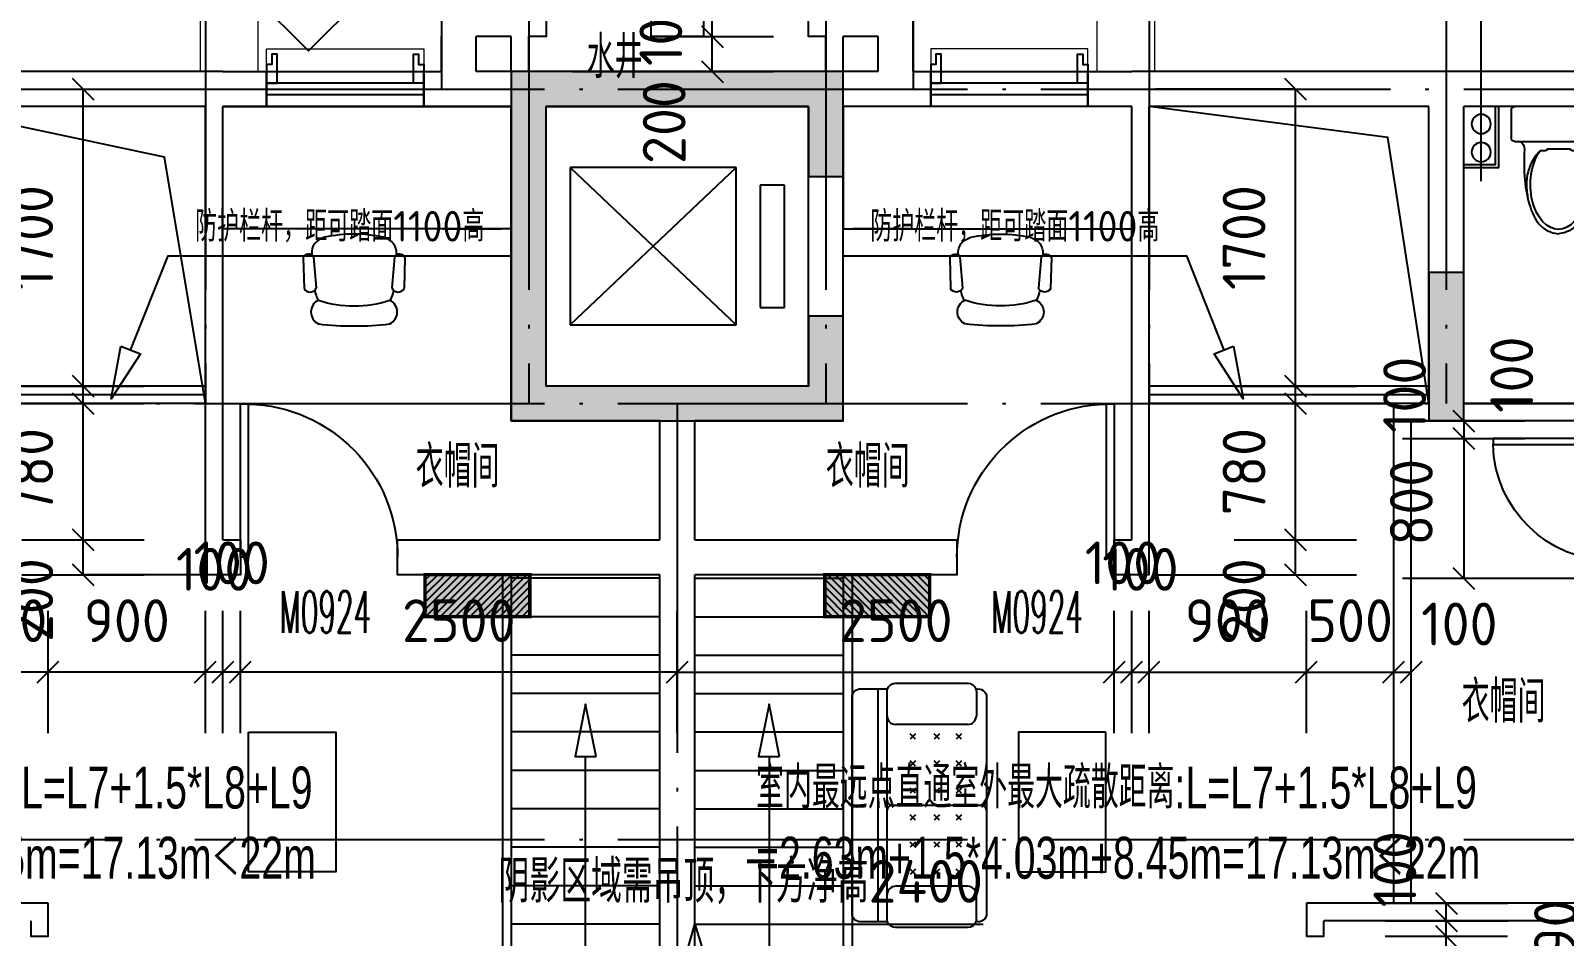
# Model space of a CAD drawing. Header units: millimetres. Extents: x -133666 to 880576, y -269375 to 86941.
# Drawn here: x -33455 to -24679, y -111439 to -106256 of the extents above; entities that cross this region are included whole.
import ezdxf
from ezdxf.enums import TextEntityAlignment as Align

# ---------------------------------------------------------------- set-up
doc = ezdxf.new("R2010")
doc.units = ezdxf.units.MM
doc.header["$LTSCALE"] = 1000
doc.linetypes.add('DOTE', pattern=[2.42, 2, -0.2, 0.02, -0.2])
doc.layers.get('0').update_dxf_attribs({"linetype": 'CONTINUOUS'})
doc.layers.get('Defpoints').update_dxf_attribs({"color": 6, "linetype": 'CONTINUOUS'})
doc.layers.add('0看线', color=9, linetype='CONTINUOUS', lineweight=0)
for name, color, linetype in [('0铝板', 34, 'CONTINUOUS'), ('0门窗套', 47, 'CONTINUOUS'), ('A-Lvtry', 5, 'CONTINUOUS'), ('AXIS_轴线_A', 1, 'DOTE'), ('COLU_柱墙_A', 2, 'CONTINUOUS'), ('COMP_栏杆_A', 163, 'CONTINUOUS'), ('DIM_引注_A', 3, 'CONTINUOUS'), ('DIM_标注_A', 3, 'CONTINUOUS'), ('DIM_标高_A', 3, 'CONTINUOUS'), ('DIM_符号_A', 3, 'CONTINUOUS'), ('EQU_厨卫设备_A', 6, 'CONTINUOUS'), ('EQU_活动家具_A', 237, 'CONTINUOUS'), ('EQUIP-箱柜', 3, 'CONTINUOUS'), ('HATCH_通用填充_A', 251, 'CONTINUOUS'), ('LINE_细线_A', 9, 'CONTINUOUS'), ('M门窗标号', 1, 'CONTINUOUS'), ('PUB_DIM', 3, 'CONTINUOUS'), ('STAIR_楼电梯_A', 9, 'CONTINUOUS'), ('TEXT_房间名称_A', 6, 'CONTINUOUS'), ('W-尺寸', 5, 'CONTINUOUS'), ('WALL_填充墙_A', 2, 'CONTINUOUS'), ('WIN_门窗_A', 4, 'CONTINUOUS')]:
    doc.layers.add(name, color=color, linetype=linetype)
doc.styles.add('_TCH_DIM', font='SIMPLEX.shx', dxfattribs={"width": 0.7, "bigfont": 'GBCBIG.shx'})
doc.styles.add('_TEL_DIM', font='', dxfattribs={"width": 0.8, "height": 3.5})
doc.styles.add('_中哲汉字字母', font='ZZ中哲字母', dxfattribs={"width": 0.7, "bigfont": 'ZZ中哲汉字'})
doc.styles.add('CADReader_TextStyle', font='tssdeng.shx', dxfattribs={"height": 0.2, "bigfont": 'gbcbig.shx'})
doc.styles.add('DIM', font='', dxfattribs={"width": 0.7})
doc.styles.get('_TEL_DIM').set_extended_font_data('SimSun')
doc.styles.get('DIM').set_extended_font_data('SimSun')
doc.dimstyles.new('50', dxfattribs={"dimscale": 50, "dimtxt": 2, "dimasz": 1, "dimexe": 1, "dimexo": 1, "dimgap": 1, "dimtad": 1, "dimdec": 0, "dimzin": 0, "dimdsep": 46, "dimtxsty": 'DIM', "dimblk": 'ARCHTICK', "dimcen": 0, "dimclrd": 5, "dimclre": 5, "dimclrt": 35, "dimadec": 0, "dimazin": 0, "dimtfac": 0.5, "dimtdec": 0, "dimtix": 1, "dimtmove": 2, "dimatfit": 2, "dimldrblk": 'A', "dimfxl": 0, "dimtolj": 1, "dimtzin": 0, "dimlwd": -1, "dimlwe": -1, "dimarcsym": 0})

# ---------------------------------------------------------------- blocks, each defined once
blk = doc.blocks.new('_ArchTick')
at = {"color": 0, "linetype": 'ByBlock', "const_width": 0.4}
blk.add_lwpolyline([(-0.5, -0.5), (0.5, 0.5)], dxfattribs=at)
blk = doc.blocks.new('*D670')
at = {"layer": 'Defpoints', "color": 0, "transparency": 16777216}
for p in [(-30904.1, -17972.8), (-32504.1, -150166.6), (-32504.1, -152366.6)]:
    blk.add_point(p, dxfattribs=at)
at = {"layer": 'W-尺寸', "color": 5, "transparency": 16777216}
for p, q in [((-32504.1, -152066.6), (-32504.1, -152416.6)), ((-30904.1, -152066.6), (-30904.1, -152416.6)), ((-30904.1, -152366.6), (-32504.1, -152366.6))]:
    blk.add_line(p, q, dxfattribs=at)
at = {"layer": 'W-尺寸', "color": 5, "transparency": 16777216, "xscale": 50, "yscale": 50, "zscale": 50, "rotation": 180}
blk.add_blockref('_ArchTick', (-32504.1, -152366.6), dxfattribs=at)
at = {"layer": 'W-尺寸', "color": 5, "transparency": 16777216, "xscale": 50, "yscale": 50, "zscale": 50}
blk.add_blockref('_ArchTick', (-30904.1, -152366.6), dxfattribs=at)
at = {"layer": 'W-尺寸', "color": 35, "transparency": 16777216, "insert": (-31704.1, -152266.6), "char_height": 100, "attachment_point": 5, "style": 'DIM'}
blk.add_mtext('\\A1;1600', dxfattribs=at)
blk = doc.blocks.new('A')
for p, q in [((-0.37, 0), (-2.13, 0)), ((-1.44, 1.15), (-1.09, 1.44)), ((-1.44, 1.15), (-0.37, 0)), ((-1.44, -1.15), (-0.37, 0)), ((-1.09, 1.44), (0, 0)), ((-1.09, -1.44), (0, 0)), ((-1.44, -1.15), (-1.09, -1.44))]:
    blk.add_line(p, q)
for points in [[(-1.44, 1.15), (-1.09, 1.44), (-0.37, 0), (0, 0)], [(-1.44, -1.15), (-1.09, -1.44), (-0.37, 0), (0, 0)]]:
    blk.add_solid(points)
blk = doc.blocks.new('mct-tl')
at = {"layer": '0门窗套'}
blk.add_lwpolyline([(60, 0), (60, -166.7), (30, -166.7), (30, -106.7), (0, -106.7), (0, 0), (60, 0)], dxfattribs=at)
blk = doc.blocks.new('hgjjujsg')
at = {"layer": '0看线'}
for points in [[(5580, -396.7), (5580, -200), (6480, -200), (6480, -396.7)], [(10280, -396.7), (10280, -200), (9380, -200), (9380, -396.7)]]:
    blk.add_lwpolyline(points, dxfattribs=at)
at = {"layer": '0门窗套', "xscale": -1, "rotation": 180}
for p in [(5580, -396.7), (9380, -396.7)]:
    blk.add_blockref('mct-tl', p, dxfattribs=at)
at = {"layer": '0门窗套', "rotation": 180}
for p in [(6480, -396.7), (10280, -396.7)]:
    blk.add_blockref('mct-tl', p, dxfattribs=at)
blk = doc.blocks.new('tgueuiisyeuuw')
at = {"layer": 'HATCH_通用填充_A'}
h = blk.add_hatch(color=256, dxfattribs=at)
h.dxf.hatch_style = 1
h.paths.add_polyline_path([(2740, -1590), (2740, -1990), (3140, -1990), (3140, -1590)])
at = {"layer": '0看线'}
for p, q in [((240, -1590), (240, -440)), ((310, -1590), (310, -440)), ((420, -1590), (420, -440)), ((440, -1590), (440, -440)), ((2740, -1590), (2740, -440)), ((2760, -1590), (2760, -440)), ((2870, -1590), (2870, -440)), ((2940, -1590), (2940, -440)), ((240, -1990), (240, -3870)), ((310, -3870), (310, -1990)), ((420, -3870), (420, -1990)), ((440, -1990), (440, -3870)), ((2740, -1990), (2740, -3870)), ((2760, -3870), (2760, -1990)), ((2870, -3870), (2870, -1990)), ((2940, -1990), (2940, -3870)), ((-810, -3740), (240, -3740)), ((2940, -3740), (3990, -3740)), ((-810, -3890), (240, -3890)), ((2940, -3890), (3990, -3890))]:
    blk.add_line(p, q, dxfattribs=at)
for points in [[(-1140, -4140), (-1140, -5440)], [(-810, -4140), (-810, -5440)], [(3990, -4140), (3990, -5440)], [(4320, -4140), (4320, -5440)]]:
    blk.add_lwpolyline(points, dxfattribs=at)
at = {"layer": '0铝板'}
for points in [[(990, -120), (2190, -120), (2190, -240), (990, -240), (990, -120)], [(1265, -240), (1265, -150), (1315, -150), (1315, -180), (1365, -180), (1365, -150), (1415, -150), (1415, -180), (1465, -180), (1465, -150), (1515, -150), (1515, -180), (1565, -180), (1565, -150), (1590, -150)], [(1915, -240), (1915, -150), (1865, -150), (1865, -180), (1815, -180), (1815, -150), (1765, -150), (1765, -180), (1715, -180), (1715, -150), (1665, -150), (1665, -180), (1615, -180), (1615, -150), (1590, -150)]]:
    blk.add_lwpolyline(points, dxfattribs=at)
at = {"layer": 'COLU_柱墙_A', "linetype": 'Continuous'}
for points in [[(440, -40), (440, -440), (40, -440), (40, -40), (440, -40)], [(3140, -40), (3140, -440), (2740, -440), (2740, -40), (3140, -40)], [(440, -1590), (440, -1990), (40, -1990), (40, -1590), (440, -1590)], [(3140, -1590), (3140, -1990), (2740, -1990), (2740, -1590), (3140, -1590)], [(-810, -4140), (-810, -3740), (-1210, -3740), (-1210, -4140), (-810, -4140)], [(4390, -4140), (4390, -3740), (3990, -3740), (3990, -4140), (4390, -4140)]]:
    blk.add_lwpolyline(points, dxfattribs=at)
at = {"layer": 'STAIR_楼电梯_A'}
for p, q in [((440, -1790), (1460, -1790)), ((1460, -1790), (500, -1790)), ((1440, -1790), (1440, -3870)), ((1460, -1790), (1460, -3870)), ((1720, -1790), (1460, -1790)), ((1570, -1790), (1570, -3870)), ((1610, -1790), (1570, -1790)), ((1590, -2974.2), (1590, -1790)), ((1590, -1790), (1590, -3870)), ((1590, -2974.2), (1590, -1790)), ((1590, -1790), (1590, -2974.2)), ((1590, -1790), (1590, -3870)), ((1610, -1790), (1610, -3870)), ((1720, -1790), (2740, -1790)), ((1720, -1790), (1720, -3870)), ((1730, -1790), (2680, -1790)), ((1740, -1790), (1740, -3870)), ((1440, -2050), (440, -2050)), ((1740, -2050), (2740, -2050)), ((1440, -2310), (440, -2310)), ((1740, -2310), (2740, -2310)), ((2212.1, -2615.1), (2740, -2310.3)), ((2238.9, -2715.1), (2740, -2425.8)), ((1440, -2570), (440, -2570)), ((1740, -2570), (2290.2, -2570)), ((2100.6, -2794.9), (2054.4, -2622.6)), ((2054.4, -2622.6), (2260.5, -2795.5)), ((2260.5, -2795.5), (2212.1, -2615.1)), ((2490.2, -2570), (2740, -2570)), ((1590, -2974.2), (2073.8, -2694.9)), ((1590, -3089.7), (2100.6, -2794.9)), ((1440, -2830), (440, -2830)), ((1740, -2830), (1839.8, -2830)), ((2039.8, -2830), (2740, -2830)), ((1440, -3090), (440, -3090)), ((1590, -3870), (1590, -3089.7)), ((1590, -3870), (1590, -3089.7)), ((1590, -3089.7), (1590, -3870)), ((1740, -3090), (2740, -3090)), ((1440, -3350), (440, -3350)), ((1740, -3350), (2740, -3350)), ((1440, -3610), (440, -3610)), ((1740, -3610), (2740, -3610)), ((1460, -3870), (440, -3870)), ((1720, -3870), (1460, -3870)), ((1720, -3870), (2740, -3870))]:
    blk.add_line(p, q, dxfattribs=at)
at = {"layer": 'WALL_填充墙_A', "linetype": 'Continuous'}
blk.add_lwpolyline([(2740, -440), (2740, -240), (440, -240), (440, -440), (2740, -440)], dxfattribs=at)
blk = doc.blocks.new('A$C34F157F5')
at = {"layer": 'EQU_活动家具_A'}
for p, q in [((0, 1256.2), (1650, 1256.2, 0)), ((0, 556.2), (0, 1256.2)), ((1650, 1256.2, 0), (1650, 556.2, 0)), ((1650, 556.2, 0), (0, 556.2)), ((1262.5, 556.2, 0), (1594.6, 556.2, 0)), ((459.5, 391.3, 0), (464.5, 214.1, 0)), ((508.4, 411.6, 0), (508.9, 405, 0)), ((518.3, 394.7, 0), (533.3, 219.1, 0)), ((982.5, 394.7, 0), (967.4, 219.1, 0)), ((992.4, 411.6, 0), (991.8, 405, 0)), ((992.4, 411.6, 0), (992, 405.1, 0)), ((1041.3, 391.3, 0), (1036.2, 214.1, 0))]:
    blk.add_line(p, q, dxfattribs=at)
for centre, major_axis, start_param, end_param in [((750.4, -118.6, 0), (-713.4, 0), 4.472843, 4.951935), ((609.2, 419.5, 0), (101.2, 0), 1.851945, 3.228859), ((891.6, 419.5, 0), (-101.2, 0), 3.054326, 4.43124), ((489.7, 382.1, 0), (31.9, 0), 0.454538, 2.814934), ((1011.1, 382.1, 0), (-31.9, 0), 3.468251, 5.828647), ((498, 226.4, 0), (36.2, 0), 3.528295, 6.058626), ((726.5, 228.6, 0), (202.4, 0), 3.269608, 3.599082), ((777.1, 228.6, 0), (-202.4, 0), 2.68114, 3.000304), ((1002.7, 226.4, 0), (36.2, 0), 3.366152, 5.896483), ((590.7, 80, 0), (-87.4, 0), -1.040344, 1.040344), ((750.4, 633.2, 0), (574.5, 0), 4.349517, 5.075261), ((910.1, 80, 0), (-87.4, 0), 2.101249, 4.181937), ((750.4, 1428.4, 0), (1581.5, 0), 4.583073, 4.841705)]:
    blk.add_ellipse(centre, major_axis=major_axis, ratio=0.903226, start_param=start_param, end_param=end_param, dxfattribs=at)
blk = doc.blocks.new('座便')
for p, q in [((-270, -200), (-270, -40)), ((-250, -20), (250, -20)), ((270, -40), (270, -200)), ((-303.5, -170.5), (-303.5, -190.2)), ((-303.5, -170.5), (-303.5, -190.2)), ((-270, -162.3), (-292.7, -160.5)), ((-270, -162.3), (-292.7, -160.5)), ((-276.1, -198.8), (-276.1, -161.8)), ((-276.1, -198.8), (-276.1, -161.8)), ((-292.7, -200.1), (-270, -198.4)), ((-292.7, -200.1), (-270, -198.4)), ((-221.7, -220), (-250, -220)), ((221.7, -220), (-221.7, -220)), ((221.7, -220), (-221.7, -220)), ((-69.3, -262), (-69.3, -264.6)), ((65.1, -262), (-69.3, -262)), ((-69.3, -262), (-69.3, -264.6)), ((65.1, -262), (-69.3, -262)), ((65.1, -264.6), (65.1, -262)), ((65.1, -264.6), (65.1, -262)), ((250, -220), (221.7, -220)), ((-77.3, -272.6), (-100.5, -272.6)), ((-77.3, -272.6), (-100.5, -272.6)), ((100.5, -272.6), (73.1, -272.6)), ((100.5, -272.6), (73.1, -272.6))]:
    blk.add_line(p, q)
for centre, radius, start, end in [((-250, -40), 20, 90, 180), ((250, -40), 20, 0, 90), ((250, -40), 20, 0, 90), ((-293.5, -170.5), 10, 85.56158, 180), ((-293.5, -170.5), 10, 85.56158, 180), ((-293.5, -190.2), 10, 180, 274.43842), ((-293.5, -190.2), 10, 180, 274.43842), ((-250, -200), 20, 180, 270), ((-238.3, -260.4), 43.7, 351.37849, 67.65047), ((238.3, -260.4), 43.7, 112.34953, 188.62151), ((250, -200), 20, 270, 0), ((-100.5, -280.6), 8, 90, 145.22779), ((-100.5, -280.6), 8, 90, 145.22779), ((-77.3, -264.6), 8, 270, 0), ((-77.3, -264.6), 8, 270, 0), ((73.1, -264.6), 8, 180, 270), ((73.1, -264.6), 8, 180, 270), ((100.5, -280.6), 8, 34.77221, 90), ((100.5, -280.6), 8, 34.77221, 90)]:
    blk.add_arc(centre, radius, start, end)
blk.add_ellipse((0, -466.8), major_axis=(0, 256.5), ratio=0.624298, start_param=0.73236, end_param=5.550825)
for points, knots in [([(-195.1, -266.9), (-196.6, -324.4), (-199.4, -436.2), (-170.6, -586.5), (-119.1, -698.5), (-49.6, -739.9), (-14.2, -746.4), (0, -749)], [0, 0, 0, 0, 171.873008, 333.949451, 459.747669, 524.048243, 567.39816, 567.39816, 567.39816, 567.39816]), ([(-107.1, -276), (-116.1, -285.9), (-144.6, -317.3), (-174.9, -382.8), (-187.7, -466.4), (-179.2, -520.4), (-175, -546.4)], [0, 0, 0, 0, 40.186691, 126.909564, 211.63779, 290.070492, 290.070492, 290.070492, 290.070492]), ([(-107.1, -276), (-116.1, -285.9), (-144.6, -317.3), (-174.9, -382.8), (-187.7, -466.4), (-179.2, -520.4), (-175, -546.4)], [0, 0, 0, 0, 40.186691, 126.909564, 211.63779, 290.070492, 290.070492, 290.070492, 290.070492]), ([(195.1, -266.9), (196.6, -324.4), (199.4, -436.2), (170.6, -586.5), (119.1, -698.5), (49.6, -739.9), (14.2, -746.4), (0, -749)], [0, 0, 0, 0, 171.873008, 333.949451, 459.747669, 524.048243, 567.39816, 567.39816, 567.39816, 567.39816]), ([(107.1, -276), (116.1, -285.9), (144.6, -317.3), (174.9, -382.8), (187.7, -466.4), (179.2, -520.4), (175, -546.4)], [0, 0, 0, 0, 40.186691, 126.909564, 211.63779, 290.070492, 290.070492, 290.070492, 290.070492]), ([(107.1, -276), (116.1, -285.9), (144.6, -317.3), (174.9, -382.8), (187.7, -466.4), (179.2, -520.4), (175, -546.4)], [0, 0, 0, 0, 40.186691, 126.909564, 211.63779, 290.070492, 290.070492, 290.070492, 290.070492])]:
    blk.add_open_spline(points, degree=3, knots=knots)
blk = doc.blocks.new('*X809')
at = {"color": 0}
for p, q in [((-250, 32.8), (-82.8, 200)), ((-250, 68.2), (-118.2, 200)), ((-250, 103.6), (-153.6, 200)), ((-250, 138.9), (-188.9, 200)), ((-250, 174.3), (-224.3, 200)), ((-247.5, 0), (-47.5, 200)), ((-212.1, 0), (-12.1, 200)), ((-176.8, 0), (23.2, 200)), ((-141.4, 0), (58.6, 200)), ((-106.1, 0), (93.9, 200)), ((-70.7, 0), (129.3, 200)), ((-35.4, 0), (164.6, 200)), ((0, 0), (200, 200)), ((35.4, 0), (235.4, 200)), ((70.7, 0), (250, 179.3)), ((106.1, 0), (250, 143.9)), ((141.4, 0), (250, 108.6)), ((176.8, 0), (250, 73.2)), ((212.1, 0), (250, 37.9)), ((247.5, 0), (250, 2.5))]:
    blk.add_line(p, q, dxfattribs=at)
blk = doc.blocks.new('$equip$00002943')
for p, q in [((-0.75, 0.6), (-0.75, 0)), ((0.75, 0.6), (-0.75, 0.6)), ((0.75, 0), (0.75, 0.6)), ((-0.75, 0), (0.75, 0))]:
    blk.add_line(p, q)
for points, const_width in [([(-0.75, 0.3), (0.75, 0.3)], 0.6), ([(-0.75, 0.6), (-0.75, 0), (0.75, 0), (0.75, 0.6), (-0.75, 0.6), (-0.75, 0)], 0.05)]:
    blk.add_lwpolyline(points, dxfattribs=dict(const_width=const_width))
for p in [(0, 0.6), (-0.75, 0.3), (0.75, 0.3), (0, 0)]:
    blk.add_point(p)
at = {"xscale": 0.00300000000061118, "yscale": 0.00300000000061118, "zscale": 0.00300000000061118}
blk.add_blockref('*X809', (0, 0), dxfattribs=at)
at = {"color": 7, "style": '_TEL_DIM', "flags": 1}
for tag in ['A', 'REMARK']:
    blk.add_attdef(tag, text='', height=0.00002, dxfattribs=at).set_placement((0, 0), align=Align.MIDDLE_CENTER)
blk = doc.blocks.new('fhhrthrtjrtjrt')
at = {"layer": 'AXIS_轴线_A', "linetype": 'DOTE'}
blk.add_line((-286140.3, 322501), (-286140.3, 311701), dxfattribs=at)
at = {"layer": 'COMP_栏杆_A'}
for p, q in [((-290440.3, 322601), (-288840.3, 322601)), ((-283440.3, 322601), (-281840.3, 322601)), ((-290440.3, 322551), (-288840.3, 322551)), ((-283440.3, 322551), (-281840.3, 322551)), ((-290440.3, 322501), (-288840.3, 322501)), ((-283440.3, 322501), (-281840.3, 322501))]:
    blk.add_line(p, q, dxfattribs=at)
at = {"layer": 'EQU_厨卫设备_A'}
for points in [[(-290640.3, 323851), (-290840.3, 323851), (-290840.3, 324201)], [(-290640.3, 323869), (-290822.3, 323869), (-290822.3, 324201)]]:
    blk.add_lwpolyline(points, dxfattribs=at)
for centre in [(-290740.3, 324101), (-290740.3, 323940)]:
    blk.add_circle(centre, 55, dxfattribs=at)
at = {"layer": 'EQU_活动家具_A'}
for p, q in [((-287851.4, 320851.8), (-287851.4, 320713.2)), ((-287340.3, 319550.3), (-287340.3, 320851.8)), ((-287290.3, 319534), (-287290.3, 320868.1)), ((-287801.4, 320664), (-287390.3, 320664)), ((-287767, 320580.7), (-287736.8, 320610.4)), ((-287767, 320610.4), (-287736.8, 320580.7)), ((-287640, 320580.7), (-287609.8, 320610.4)), ((-287640, 320610.4), (-287609.8, 320580.7)), ((-287502.8, 320580.7), (-287472.6, 320610.4)), ((-287502.8, 320610.4), (-287472.6, 320580.7)), ((-287767, 320425.5), (-287736.8, 320455.2)), ((-287767, 320455.2), (-287736.8, 320425.5)), ((-287640, 320425.5), (-287609.8, 320455.2)), ((-287640, 320455.2), (-287609.8, 320425.5)), ((-287502.8, 320455.2), (-287472.6, 320425.5)), ((-287502.8, 320425.5), (-287472.6, 320455.2)), ((-287767, 320270.2), (-287736.8, 320300)), ((-287767, 320300), (-287736.8, 320270.2)), ((-287640, 320270.2), (-287609.8, 320300)), ((-287640, 320300), (-287609.8, 320270.2)), ((-287502.8, 320270.2), (-287472.6, 320300)), ((-287502.8, 320300), (-287472.6, 320270.2)), ((-287880.3, 320201), (-287370.3, 320201)), ((-287767, 320145.9), (-287736.8, 320116.2)), ((-287767, 320116.2), (-287736.8, 320145.9)), ((-287640, 320145.9), (-287609.8, 320116.2)), ((-287640, 320116.2), (-287609.8, 320145.9)), ((-287502.8, 320145.9), (-287472.6, 320116.2)), ((-287502.8, 320116.2), (-287472.6, 320145.9)), ((-287767, 319990.7), (-287736.8, 319961)), ((-287767, 319961), (-287736.8, 319990.7)), ((-287640, 319990.7), (-287609.8, 319961)), ((-287640, 319961), (-287609.8, 319990.7)), ((-287502.8, 319961), (-287472.6, 319990.7)), ((-287502.8, 319990.7), (-287472.6, 319961)), ((-287767, 319835.5), (-287736.8, 319805.8)), ((-287767, 319805.8), (-287736.8, 319835.5)), ((-287640, 319835.5), (-287609.8, 319805.8)), ((-287640, 319805.8), (-287609.8, 319835.5)), ((-287502.8, 319835.5), (-287472.6, 319805.8)), ((-287502.8, 319805.8), (-287472.6, 319835.5)), ((-287801.4, 319738.1), (-287390.3, 319738.1)), ((-287851.4, 319550.3), (-287851.4, 319688.8))]:
    blk.add_line(p, q, dxfattribs=at)
blk.add_lwpolyline([(-287343.2, 320868.1, 0.318965), (-287390.3, 320901), (-287801.4, 320901, 0.327959), (-287849, 320866.7, 0.484055), (-287910.3, 320818.8), (-287910.3, 319583.2, 0.484055), (-287849, 319535.4, 0.327959), (-287801.4, 319501.1), (-287390.3, 319501.1, 0.318965), (-287343.2, 319534), (-287190.3, 319534, 0.414156), (-287140.3, 319583.2), (-287140.3, 320818.8, 0.414156), (-287190.3, 320868.1), (-287343.1, 320868.1)], format="xyb", close=True, dxfattribs=at)
for points in [[(-288593.2, 320620.2), (-288093.2, 320620.2), (-288093.2, 319820.2), (-288593.2, 319820.2), (-288593.2, 320620.2)], [(-283687.3, 320620.2), (-284187.3, 320620.2), (-284187.3, 319820.2), (-283687.3, 319820.2), (-283687.3, 320620.2)]]:
    blk.add_lwpolyline(points, dxfattribs=at)
for centre, start, end in [((-287801.9, 320851.5), 162.11122, 179.65234), ((-287389.9, 320851.4), 0.43854, 19.66402), ((-287801.9, 319550.6), 180.34766, 197.88878), ((-287389.9, 319550.7), 340.33598, 359.56146)]:
    blk.add_arc(centre, 49.6, start, end, dxfattribs=at)
at = {"layer": 'EQU_活动家具_A', "extrusion": (0, 0, -1)}
for centre, major_axis, start_param, end_param in [((-287801.4, 320713.2), (-50, 0), 4.712389, 6.283185), ((-287390.3, 320713.2), (50, 0), 0, 1.570796), ((-287880.3, 320230.6), (-30, 0), 4.712389, 6.283185), ((-287370.3, 320230.6), (30, 0), 0, 1.570796), ((-287880.3, 320171.5), (30, 0), 3.141593, 4.712389), ((-287370.3, 320171.5), (-30, 0), 1.570796, 3.141593), ((-287801.4, 319688.8), (50, 0), 3.141593, 4.712389), ((-287390.3, 319688.8), (-50, 0), 1.570796, 3.141593)]:
    blk.add_ellipse(centre, major_axis=major_axis, ratio=0.985, start_param=start_param, end_param=end_param, dxfattribs=at)
at = {"layer": 'LINE_细线_A'}
for points in [[(-290440.3, 322501), (-290205.3, 324023.1), (-288840.3, 324201)], [(-283440.3, 322501), (-283205.3, 323911.9), (-281840.3, 324201)]]:
    blk.add_lwpolyline(points, dxfattribs=at)
at = {"layer": 'STAIR_楼电梯_A'}
for p, q in [((-286477.8, 323851), (-285527.8, 323851)), ((-286477.8, 322951), (-286477.8, 323851)), ((-286477.8, 323851), (-285527.8, 322951)), ((-285527.8, 323851), (-286477.8, 322951)), ((-285527.8, 323851), (-285527.8, 322951)), ((-286752.8, 323751), (-286615.3, 323751)), ((-286752.8, 323051), (-286752.8, 323751)), ((-286615.3, 323751), (-286615.3, 323051)), ((-286615.3, 323051), (-286752.8, 323051)), ((-285527.8, 322951), (-286477.8, 322951)), ((-287140.3, 321521), (-287140.3, 320565.5)), ((-287090.3, 321521), (-287090.3, 319251)), ((-286240.3, 321501), (-287090.3, 321501)), ((-286040.3, 321501), (-285190.3, 321501)), ((-285190.3, 321521), (-285190.3, 319251)), ((-285140.3, 321521), (-285140.3, 320565.5)), ((-286240.3, 321281), (-287090.3, 321281)), ((-286040.3, 321281), (-285190.3, 321281)), ((-286240.3, 321061), (-287090.3, 321061)), ((-286040.3, 321061), (-285190.3, 321061)), ((-286240.3, 320841), (-287090.3, 320841)), ((-286040.3, 320841), (-285190.3, 320841)), ((-286240.3, 320621), (-287090.3, 320621)), ((-286040.3, 320621), (-285190.3, 320621)), ((-287140.3, 320565.5), (-287140.3, 320409.1)), ((-285140.3, 320565.5), (-285140.3, 320409.1)), ((-287140.3, 320409.1), (-287140.3, 319251)), ((-286240.3, 320401), (-287090.3, 320401)), ((-286040.3, 320401), (-285190.3, 320401)), ((-285140.3, 320409.1), (-285140.3, 319251)), ((-286240.3, 320181), (-287090.3, 320181)), ((-286040.3, 320181), (-285190.3, 320181)), ((-286240.3, 319961), (-287090.3, 319961)), ((-286040.3, 319961), (-285190.3, 319961)), ((-286240.3, 319741), (-287090.3, 319741)), ((-286040.3, 319741), (-285190.3, 319741)), ((-286240.3, 319521), (-287090.3, 319521)), ((-286040.3, 319521), (-285190.3, 319521))]:
    blk.add_line(p, q, dxfattribs=at)
at = {"layer": 'WALL_填充墙_A', "linetype": 'Continuous'}
for points in [[(-287490.3, 324601), (-287490.3, 325971), (-287290.3, 325971), (-287290.3, 324701)], [(-284990.3, 324701), (-284990.3, 325971), (-284790.3, 325971), (-284790.3, 324601)], [(-286990.3, 324601), (-286890.3, 324601), (-286890.3, 324701), (-286990.3, 324701)], [(-285990.3, 324601), (-285990.3, 324701), (-286290.3, 324701), (-286290.3, 324601), (-285990.3, 324601)], [(-285290.3, 324701), (-285390.3, 324701), (-285390.3, 324601), (-285290.3, 324601)], [(-287490.3, 324401), (-287490.3, 324601)], [(-287290.3, 324401), (-287290.3, 324601)], [(-287290.3, 324601), (-287090.3, 324601)], [(-287090.3, 324401), (-287090.3, 324601)], [(-286990.3, 324401), (-286990.3, 324601)], [(-285290.3, 324401), (-285290.3, 324601)], [(-285190.3, 324601), (-284990.3, 324601)], [(-285190.3, 324401), (-285190.3, 324601)], [(-284990.3, 324401), (-284990.3, 324601)], [(-284790.3, 324401), (-284790.3, 324601)], [(-293740.3, 324401), (-290540.3, 324401)], [(-290540.3, 324401), (-288740.3, 324401)], [(-288740.3, 324201), (-288490.3, 324201), (-288490.3, 324401), (-288740.3, 324401)], [(-287490.3, 324401), (-287590.3, 324401), (-287590.3, 324201), (-287390.3, 324201)], [(-287290.3, 324401), (-287090.3, 324401)], [(-286990.3, 324401), (-285290.3, 324401)], [(-285190.3, 324401), (-284990.3, 324401)], [(-284890.3, 324201), (-284690.3, 324201), (-284690.3, 324401), (-284790.3, 324401)], [(-283540.3, 324401), (-283790.3, 324401), (-283790.3, 324201), (-283540.3, 324201)], [(-283540.3, 324401), (-281740.3, 324401)], [(-293540.3, 324201), (-290640.3, 324201)], [(-290640.3, 322501), (-290640.3, 324201)], [(-290440.3, 322501), (-290440.3, 324201)], [(-290440.3, 324201), (-288840.3, 324201)], [(-288840.3, 321521), (-288840.3, 324201)], [(-288740.3, 321721), (-288740.3, 324201)], [(-287390.3, 324201), (-287090.3, 324201)], [(-287090.3, 322401), (-287090.3, 324201)], [(-286890.3, 322601), (-286890.3, 324201)], [(-286890.3, 324201), (-285390.3, 324201)], [(-285390.3, 322601), (-285390.3, 324201)], [(-285190.3, 322401), (-285190.3, 324201)], [(-285190.3, 324201), (-284890.3, 324201)], [(-283540.3, 321721), (-283540.3, 324201)], [(-283440.3, 324201), (-281840.3, 324201)], [(-283440.3, 321521), (-283440.3, 324201)], [(-286890.3, 322601), (-286140.3, 322601)], [(-286140.3, 322601), (-285390.3, 322601)], [(-291440.3, 322501), (-290640.3, 322501)], [(-290440.3, 322501), (-290240.3, 322501)], [(-290240.3, 319641), (-290240.3, 322501)], [(-291440.3, 322401), (-290540.3, 322401)], [(-290540.3, 322401), (-290340.3, 322401)], [(-290340.3, 319641), (-290340.3, 322401)], [(-287090.3, 322401), (-286240.3, 322401)], [(-286240.3, 321721), (-286240.3, 322401)], [(-286040.3, 322401), (-285190.3, 322401)], [(-286040.3, 321721), (-286040.3, 322401)], [(-288840.3, 321521), (-288640.5, 321521), (-288640.5, 321721), (-288740.3, 321721)], [(-286240.3, 321721), (-287740.5, 321721), (-287740.5, 321521), (-286240.3, 321521)], [(-286040.3, 321521), (-284540.1, 321521), (-284540.1, 321721), (-286040.3, 321721)], [(-283540.3, 321721), (-283640.1, 321721), (-283640.1, 321521), (-283440.3, 321521)], [(-286240.3, 318401), (-286240.3, 321521)], [(-286040.3, 318401), (-286040.3, 321521)], [(-291440.3, 319641), (-290340.3, 319641)], [(-290240.3, 319641), (-289740.3, 319641)], [(-289740.3, 319641), (-289740.3, 319451.5), (-289840.3, 319451.5), (-289840.3, 319541)], [(-282440.3, 319541), (-282440.3, 319451.5), (-282540.3, 319451.5), (-282540.3, 319641)], [(-282540.3, 319641), (-282040.3, 319641)], [(-291540.3, 319541), (-290340.3, 319541)], [(-290340.3, 319541), (-289840.3, 319541)]]:
    blk.add_lwpolyline(points, dxfattribs=at)
at = {"layer": 'WIN_门窗_A', "linetype": 'Continuous'}
for points in [[(-287590.3, 324201), (-287590.3, 324401), (-288490.3, 324401), (-288490.3, 324201), (-287590.3, 324201)], [(-283790.3, 324201), (-283790.3, 324401), (-284690.3, 324401), (-284690.3, 324201), (-283790.3, 324201)], [(-288490.3, 324334.4), (-287590.3, 324334.4)], [(-288490.3, 324267.7), (-287590.3, 324267.7)], [(-284690.3, 324334.4), (-283790.3, 324334.4)], [(-284690.3, 324267.7), (-283790.3, 324267.7)], [(-288595.5, 321621), (-288595.5, 322498.5), (-288640.5, 322498.5), (-288640.5, 321621), (-288595.5, 321621)], [(-283640.1, 321621), (-283640.1, 322498.5), (-283685.1, 322498.5), (-283685.1, 321621), (-283640.1, 321621)], [(-290807.8, 322301), (-290807.8, 322266), (-291490.3, 322266), (-291490.3, 322301), (-290807.8, 322301)]]:
    blk.add_lwpolyline(points, dxfattribs=at)
for centre, radius, start, end in [((-288618, 321621), 877.5, 0, 88.53072), ((-283662.6, 321621), 877.5, 91.46928, 180), ((-291490.3, 322283.5), 682.5, 270, 358.53072)]:
    blk.add_arc(centre, radius, start, end, dxfattribs=at)
at = {"layer": 'A-Lvtry'}
blk.add_blockref('座便', (-291182.3, 324221), dxfattribs=at)
at = {"layer": 'EQU_活动家具_A'}
blk.add_blockref('A$C34F157F5', (-288740.3, 322944.9), dxfattribs=at)
at = {"layer": 'EQU_活动家具_A', "xscale": -1}
blk.add_blockref('A$C34F157F5', (-283540.3, 322944.9), dxfattribs=at)
at = {"layer": 'EQUIP-箱柜', "yscale": 400, "zscale": 400}
for p, xscale in [((-287284.2, 321281), 400), ((-284996.4, 321281), -400)]:
    blk.add_blockref('$equip$00002943', p, dxfattribs=dict(at, xscale=xscale))
blk = doc.blocks.new('h54j54j45j4m')
at = {"layer": 'TEXT_房间名称_A', "style": '_中哲汉字字母', "width": 0.7}
for s, p in [('水井', (-286658.8, 324364.1)), ('衣帽间', (-287636.7, 322020)), ('衣帽间', (-285289.6, 322020)), ('衣帽间', (-281651.5, 320674.1)), ('室内最远点直通室外最大疏散距离:L=L7+1.5*L8+L9', (-292351.8, 320183.1)), ('室内最远点直通室外最大疏散距离:L=L7+1.5*L8+L9', (-285689.3, 320183.1)), ('=2.63m+1.5*4.03m+8.45m=17.13m＜22m', (-292351.8, 319781.1)), ('=2.63m+1.5*4.03m+8.45m=17.13m＜22m', (-285689.3, 319781.1))]:
    blk.add_text(s, height=240, dxfattribs=at).set_placement(p)
blk = doc.blocks.new('554y54y')
at = {"layer": 'M门窗标号', "style": '_TCH_DIM', "width": 0.494118}
for p in [(-288415.6, 321189.3), (-284342.8, 321189.3)]:
    blk.add_text('M0924', height=238, dxfattribs=at).set_placement(p)
blk = doc.blocks.new('A$C2E3860E6')
at = {"layer": 'HATCH_通用填充_A'}
h = blk.add_hatch(color=256, dxfattribs=at)
h.dxf.hatch_style = 1
h.paths.add_polyline_path([(39600, 200), (40000, 200), (40000, 0), (39400, 0), (39400, 850), (39600, 850)])
h.paths.add_polyline_path([(46600, 200), (46200, 200), (46200, 0), (46800, 0), (46800, 850), (46600, 850)])
h.paths.add_polyline_path([(22400, 200), (22800, 200), (22800, 0), (22200, 0), (22200, 850), (22400, 850)])
h.paths.add_polyline_path([(29400, 200), (29000, 200), (29000, 0), (29600, 0), (29600, 850), (29400, 850)])
h.paths.add_polyline_path([(41950, 15750), (41450, 15750), (41450, 15350), (41950, 15350)])
h.paths.add_polyline_path([(44750, 15750), (44250, 15750), (44250, 15350), (44750, 15350)])
h.paths.add_polyline_path([(38600, 9900), (38600, 10750), (38800, 10750), (38800, 9900)])
h.paths.add_polyline_path([(47600, 9900), (47600, 10750), (47400, 10750), (47400, 9900)])
h.paths.add_polyline_path([(41950, 17300), (41450, 17300), (41450, 16900), (41950, 16900)])
h.paths.add_polyline_path([(44750, 17300), (44250, 17300), (44250, 16900), (44750, 16900)])
h.paths.add_polyline_path([(40800, 13600), (40300, 13600), (40300, 13200), (40800, 13200)])
h.paths.add_polyline_path([(45900, 13600), (45400, 13600), (45400, 13200), (45900, 13200)])
h.paths.add_polyline_path([(35700, 11700), (35700, 11200), (35500, 11200), (35500, 11900), (36350, 11900), (36350, 11700)])
h.paths.add_polyline_path([(34600, 9900), (34600, 8450), (34400, 8450), (34400, 10100), (34600, 10100)])
h.paths.add_polyline_path([(35150, 5900), (34600, 5900), (34600, 6550), (34400, 6550), (34400, 5700), (35150, 5700)])
h.paths.add_polyline_path([(43200, 5900), (43000, 5900), (43000, 5050), (43200, 5050)])
h.paths.add_polyline_path([(43850, 11700), (43850, 11300), (44050, 11300), (44050, 11900), (42150, 11900), (42150, 9900), (44050, 9900), (44050, 10500), (43850, 10500), (43850, 10100), (42350, 10100), (42350, 11700)])
h.paths.add_polyline_path([(50500, 11700), (50500, 11200), (50700, 11200), (50700, 11900), (49850, 11900), (49850, 11700)])
h.paths.add_polyline_path([(51600, 9900), (51600, 8450), (51800, 8450), (51800, 10100), (51600, 10100)])
h.paths.add_polyline_path([(51050, 5900), (51600, 5900), (51600, 6550), (51800, 6550), (51800, 5700), (51050, 5700)])
h.paths.add_polyline_path([(24750, 15750), (24250, 15750), (24250, 15350), (24750, 15350)])
h.paths.add_polyline_path([(27550, 15750), (27050, 15750), (27050, 15350), (27550, 15350)])
h.paths.add_polyline_path([(21400, 9900), (21400, 10750), (21600, 10750), (21600, 9900)])
h.paths.add_polyline_path([(30400, 9900), (30400, 10750), (30200, 10750), (30200, 9900)])
h.paths.add_polyline_path([(24750, 17300), (24250, 17300), (24250, 16900), (24750, 16900)])
h.paths.add_polyline_path([(27550, 17300), (27050, 17300), (27050, 16900), (27550, 16900)])
h.paths.add_polyline_path([(23600, 13600), (23100, 13600), (23100, 13200), (23600, 13200)])
h.paths.add_polyline_path([(28700, 13600), (28200, 13600), (28200, 13200), (28700, 13200)])
h.paths.add_polyline_path([(18500, 11700), (18500, 11200), (18300, 11200), (18300, 11900), (19150, 11900), (19150, 11700)])
h.paths.add_polyline_path([(17400, 9900), (17400, 8450), (17200, 8450), (17200, 10100), (17400, 10100)], flags=17)
h.paths.add_polyline_path([(17950, 5900), (17400, 5900), (17400, 6550), (17200, 6550), (17200, 5700), (17950, 5700)])
h.paths.add_polyline_path([(26000, 5900), (25800, 5900), (25800, 5050), (26000, 5050)])
h.paths.add_polyline_path([(25150, 11700), (25150, 11300), (24950, 11300), (24950, 11900), (26850, 11900), (26850, 9900), (24950, 9900), (24950, 10500), (25150, 10500), (25150, 10100), (26650, 10100), (26650, 11700)])
h.paths.add_polyline_path([(33300, 11700), (33300, 11200), (33500, 11200), (33500, 11900), (32650, 11900), (32650, 11700)])
h.paths.add_polyline_path([(34400, 9900), (34400, 8450), (34600, 8450), (34600, 10100), (34400, 10100)])
h.paths.add_polyline_path([(33850, 5900), (34400, 5900), (34400, 6550), (34600, 6550), (34600, 5700), (33850, 5700)])
h.paths.add_polyline_path([(9850, 15750), (10350, 15750), (10350, 15350), (9850, 15350)])
h.paths.add_polyline_path([(7050, 15750), (7550, 15750), (7550, 15350), (7050, 15350)])
h.paths.add_polyline_path([(13200, 9900), (13200, 10750), (13000, 10750), (13000, 9900)])
h.paths.add_polyline_path([(4200, 9900), (4200, 10750), (4400, 10750), (4400, 9900)])
h.paths.add_polyline_path([(9850, 17300), (10350, 17300), (10350, 16900), (9850, 16900)])
h.paths.add_polyline_path([(7050, 17300), (7550, 17300), (7550, 16900), (7050, 16900)])
h.paths.add_polyline_path([(11000, 13600), (11500, 13600), (11500, 13200), (11000, 13200)])
h.paths.add_polyline_path([(5900, 13600), (6400, 13600), (6400, 13200), (5900, 13200)])
h.paths.add_polyline_path([(16100, 11700), (16100, 11200), (16300, 11200), (16300, 11900), (15450, 11900), (15450, 11700)])
h.paths.add_polyline_path([(5200, 200), (5600, 200), (5600, 0), (5000, 0), (5000, 850), (5200, 850)])
h.paths.add_polyline_path([(17200, 9900), (17200, 8450), (17400, 8450), (17400, 10100), (17200, 10100)])
h.paths.add_polyline_path([(16650, 5900), (17200, 5900), (17200, 6550), (17400, 6550), (17400, 5700), (16650, 5700)])
h.paths.add_polyline_path([(12200, 200), (11800, 200), (11800, 0), (12400, 0), (12400, 850), (12200, 850)])
h.paths.add_polyline_path([(8600, 5900), (8800, 5900), (8800, 5050), (8600, 5050)])
h.paths.add_polyline_path([(9450, 11700), (9450, 11300), (9650, 11300), (9650, 11900), (7750, 11900), (7750, 9900), (9650, 9900), (9650, 10500), (9450, 10500), (9450, 10100), (7950, 10100), (7950, 11700)])
h.paths.add_polyline_path([(1300, 11700), (1300, 11200), (1100, 11200), (1100, 11900), (1950, 11900), (1950, 11700)])
h.paths.add_polyline_path([(200, 9900), (200, 8450), (0, 8450), (0, 10100), (200, 10100)])
h.paths.add_polyline_path([(750, 5900), (200, 5900), (200, 6550), (0, 6550), (0, 5700), (750, 5700)])
edge = h.paths.add_edge_path()
edge.add_line((38750, 5900), (38750, 5700))
edge.add_line((38750, 5700), (39400, 5700))
edge.add_line((39400, 5700), (39400, 5200))
edge.add_line((39400, 5200), (39600, 5200))
edge.add_line((39600, 5200), (39600, 5900))
edge.add_line((39600, 5900), (38750, 5900))
edge.add_line((47450, 5900), (47450, 5700))
edge.add_line((47450, 5700), (46800, 5700))
edge.add_line((46800, 5700), (46800, 5200))
edge.add_line((46800, 5200), (46600, 5200))
edge.add_line((46600, 5200), (46600, 5900))
edge.add_line((46600, 5900), (47450, 5900))
edge.add_line((21550, 5900), (21550, 5700))
edge.add_line((21550, 5700), (22200, 5700))
edge.add_line((22200, 5700), (22200, 5200))
edge.add_line((22200, 5200), (22400, 5200))
edge.add_line((22400, 5200), (22400, 5900))
edge.add_line((22400, 5900), (21550, 5900))
edge.add_line((30250, 5900), (30250, 5700))
edge.add_line((30250, 5700), (29600, 5700))
edge.add_line((29600, 5700), (29600, 5200))
edge.add_line((29600, 5200), (29400, 5200))
edge.add_line((29400, 5200), (29400, 5900))
edge.add_line((29400, 5900), (30250, 5900))
edge.add_line((13050, 5900), (13050, 5700))
edge.add_line((13050, 5700), (12400, 5700))
edge.add_line((12400, 5700), (12400, 5200))
edge.add_line((12400, 5200), (12200, 5200))
edge.add_line((12200, 5200), (12200, 5900))
edge.add_line((12200, 5900), (13050, 5900))
edge.add_line((4350, 5900), (4350, 5700))
edge.add_line((4350, 5700), (5000, 5700))
edge.add_line((5000, 5700), (5000, 5200))
edge.add_line((5000, 5200), (5200, 5200))
edge.add_line((5200, 5200), (5200, 5900))
edge.add_line((5200, 5900), (4350, 5900))
at = {"layer": 'COLU_柱墙_A'}
for points in [[(43850, 11700), (43850, 11300), (44050, 11300), (44050, 11900), (42150, 11900), (42150, 9900), (44050, 9900), (44050, 10500), (43850, 10500), (43850, 10100), (42350, 10100), (42350, 11700), (43850, 11700)], [(47600, 9900), (47600, 10750), (47400, 10750), (47400, 9900), (47600, 9900)]]:
    blk.add_lwpolyline(points, dxfattribs=at)
blk = doc.blocks.new('J54J6K6K')
at = {"layer": 'DIM_引注_A', "linetype": 'Continuous'}
for points in [[(-286490.3, 317926), (-286040.3, 319521), (-285547.9, 317926)], [(-286040.3, 319521), (-284390.8, 319521)]]:
    blk.add_lwpolyline(points, dxfattribs=at)
at = {"layer": 'DIM_标注_A', "linetype": 'Continuous'}
for points in [[(-286740.3, 324401), (-285940.3, 324401), (-285940.3, 325901), (-286740.3, 325901)], [(-286002.2, 324662.9), (-285878.4, 324539.2)], [(-286290.3, 324601), (-285590.3, 324601)], [(-286002.2, 324462.9), (-285878.4, 324339.2)], [(-286290.3, 324401), (-285590.3, 324401)], [(-281702.2, 322462.9), (-281578.4, 322339.2)], [(-281990.3, 322401), (-281290.3, 322401)], [(-281702.2, 322363), (-281578.4, 322239.2)], [(-280840.3, 322401), (-281640.3, 322401), (-281640.3, 321501.1), (-280840.3, 321501.1)], [(-281990.3, 322301.1), (-281290.3, 322301.1)], [(-286140.3, 321764.1), (-286140.3, 320964.1), (-290340.3, 320964.1), (-290340.3, 321764.1)], [(-286140.3, 321764.1), (-286140.3, 320964.1), (-281940.3, 320964.1), (-281940.3, 321764.1)], [(-281702.2, 321563), (-281578.4, 321439.2)], [(-281990.3, 321501.1), (-281290.3, 321501.1)], [(-289740.3, 320614.1), (-289740.3, 321314.1)], [(-288840.3, 320614.1), (-288840.3, 321314.1)], [(-288740.3, 320614.1), (-288740.3, 321314.1)], [(-288640.5, 320614.1), (-288640.5, 321314.1)], [(-286140.3, 320614.1), (-286140.3, 321314.1)], [(-286140.3, 320614.1), (-286140.3, 321314.1)], [(-283640.1, 320614.1), (-283640.1, 321314.1)], [(-283540.3, 320614.1), (-283540.3, 321314.1)], [(-283440.3, 320614.1), (-283440.3, 321314.1)], [(-282540.3, 320614.1), (-282540.3, 321314.1)], [(-282040.3, 320614.1), (-282040.3, 321314.1)], [(-281940.3, 320614.1), (-281940.3, 321314.1)], [(-289802.2, 320902.2), (-289678.4, 321026)], [(-288902.2, 320902.2), (-288778.4, 321026)], [(-288802.2, 320902.2), (-288678.4, 321026)], [(-288702.3, 320902.2), (-288578.6, 321026)], [(-286202.2, 320902.2), (-286078.4, 321026)], [(-286202.2, 320902.2), (-286078.4, 321026)], [(-283702, 320902.2), (-283578.2, 321026)], [(-283602.2, 320902.2), (-283478.4, 321026)], [(-283502.2, 320902.2), (-283378.4, 321026)], [(-282602.2, 320902.2), (-282478.4, 321026)], [(-282102.2, 320902.2), (-281978.4, 321026)], [(-282002.2, 320902.2), (-281878.4, 321026)], [(-281802.2, 319702.9), (-281678.4, 319579.2)], [(-289740.3, 319641), (-290540.3, 319641), (-290540.3, 318301), (-289740.3, 318301)], [(-282540.3, 318301), (-281740.3, 318301), (-281740.3, 319641), (-282540.3, 319641)], [(-282090.3, 319641), (-281390.3, 319641)], [(-282090.3, 319541), (-281390.3, 319541)], [(-281802.2, 319602.9), (-281678.4, 319479.2)], [(-282090.3, 319451.5), (-281390.3, 319451.5)], [(-281802.2, 319513.3), (-281678.4, 319389.6)]]:
    blk.add_lwpolyline(points, dxfattribs=at)
at = {"layer": 'DIM_标高_A', "linetype": 'Continuous'}
blk.add_lwpolyline([(-289759.2, 324819.3), (-287950.2, 324819.3), (-288250.2, 324519.3), (-288550.2, 324819.3)], dxfattribs=at)
at = {"layer": 'DIM_符号_A', "linetype": 'Continuous'}
for points in [[(-281540.8, 323773.6), (-281540.8, 325696.6), (-280469.8, 325696.6)], [(-289268.1, 322806.8), (-289053.3, 323347.1), (-287090.3, 323347.1)], [(-285190.3, 323347.1), (-283227.2, 323347.1), (-283012.5, 322806.8)], [(-289323.8, 322829), (-289212.3, 322784.7), (-289378.9, 322528), (-289323.8, 322829)], [(-282956.7, 322829), (-282901.7, 322528), (-283068.2, 322784.7), (-282956.7, 322829)]]:
    blk.add_lwpolyline(points, dxfattribs=at)
at = {"layer": 'PUB_DIM', "linetype": 'Continuous'}
for points in [[(-289602.2, 324362.9), (-289478.4, 324239.2)], [(-282665.2, 324362.9), (-282541.4, 324239.2)], [(-289890.3, 324301), (-289190.3, 324301)], [(-288740.3, 321521), (-289540.3, 321521), (-289540.3, 324301), (-288740.3, 324301)], [(-283403.3, 321521), (-282603.3, 321521), (-282603.3, 324301), (-283403.3, 324301)], [(-282953.3, 324301), (-282253.3, 324301)], [(-289890.3, 322601), (-289190.3, 322601)], [(-289602.2, 322662.9), (-289478.4, 322539.2)], [(-282953.3, 322601), (-282253.3, 322601)], [(-282665.2, 322662.9), (-282541.4, 322539.2)], [(-289602.2, 322562.9), (-289478.4, 322439.2)], [(-282665.2, 322562.9), (-282541.4, 322439.2)], [(-289890.3, 322501), (-289190.3, 322501)], [(-282953.3, 322501), (-282253.3, 322501)], [(-289890.3, 321721), (-289190.3, 321721)], [(-289602.2, 321782.9), (-289478.4, 321659.2)], [(-282953.3, 321721), (-282253.3, 321721)], [(-282665.2, 321782.9), (-282541.4, 321659.2)], [(-289602.2, 321582.9), (-289478.4, 321459.2)], [(-282665.2, 321582.9), (-282541.4, 321459.2)], [(-289890.3, 321521), (-289190.3, 321521)], [(-282953.3, 321521), (-282253.3, 321521)]]:
    blk.add_lwpolyline(points, dxfattribs=at)
at = {"layer": 'DIM_引注_A', "color": 7, "style": 'CADReader_TextStyle'}
blk.add_text('阴影区域需吊顶，下方净高2400', height=245, dxfattribs=at).set_placement((-284390.8, 319888.5), align=Align.TOP_RIGHT)
at = {"layer": 'DIM_标注_A', "color": 7, "style": 'CADReader_TextStyle'}
for s, rotation, p in [('100', 90, (-286234.3, 324651)), ('200', 90, (-286215.3, 324112)), ('100', 90, (-281365.3, 322666)), ('800', 90, (-281940.3, 321936.1)), ('100', 360.00001, (-283590.2, 321589.1)), ('100', 360.00001, (-283490.3, 321552.1)), ('2500', 360.00001, (-284890.2, 321258.1)), ('900', 360.00001, (-282990.3, 321258.1)), ('500', 360.00001, (-282290.3, 321258.1)), ('100', 360.00001, (-281665.3, 321239.1)), ('100', 90, (-282034.3, 319836)), ('90', 90, (-281115.3, 319496.2))]:
    blk.add_text(s, height=245, rotation=rotation, dxfattribs=at).set_placement(p, align=Align.MIDDLE)
for s, p in [('100', (-288790.3, 321552.1)), ('100', (-288690.4, 321589.1)), ('500', (-289990.3, 321258.1)), ('900', (-289290.3, 321258.1)), ('2500', (-287390.4, 321258.1))]:
    blk.add_text(s, height=245, dxfattribs=at).set_placement(p, align=Align.MIDDLE)
at = {"layer": 'DIM_符号_A', "color": 7, "style": 'CADReader_TextStyle'}
for p in [(-288071.8, 323522.1), (-284208.8, 323522.1)]:
    blk.add_text('防护栏杆，距可踏面1100高', height=175, dxfattribs=at).set_placement(p, align=Align.MIDDLE)
at = {"layer": 'PUB_DIM', "color": 7, "style": 'CADReader_TextStyle'}
for s, p in [('1700', (-289834.3, 323451)), ('1700', (-282897.3, 323451)), ('100', (-281978.3, 322551)), ('780', (-289834.3, 322111)), ('780', (-282897.3, 322111)), ('200', (-289834.3, 321376)), ('200', (-282897.3, 321376))]:
    blk.add_text(s, height=245, rotation=449.99999, dxfattribs=at).set_placement(p, align=Align.MIDDLE)

msp = doc.modelspace()

# ---------------------------------------------------------------- linework, layer by layer
at = {"layer": 'AXIS_轴线_A', "linetype": 'DOTE'}
for p, q in [((-32455, -100899.6), (-32455, -108389.6)), ((-31105, -100899.6), (-31105, -106589.6)), ((-30605, -100899.6), (-30605, -108389.6)), ((-28905, -100899.6), (-28905, -108389.6)), ((-28405, -100899.6), (-28405, -106589.6)), ((-27055, -100899.6), (-27055, -108389.6)), ((-25355, -100899.6), (-25355, -108389.6)), ((-73655, -106589.6), (-20255, -106589.6)), ((-73655, -108389.6), (-20255, -108389.6)), ((-29755, -108389.6), (-29755, -119189.6)), ((-73655, -110885), (-20255, -110885))]:
    msp.add_line(p, q, dxfattribs=at)
at = {"layer": 'DIM_符号_A', "linetype": 'Continuous'}
for points in [[(-30220, -110410.3), (-30280, -110110.3), (-30340, -110410.3), (-30220, -110410.3)], [(-29170, -110410.3), (-29230, -110110.3), (-29290, -110410.3), (-29170, -110410.3)], [(-30755, -112064.6), (-30280, -112064.3), (-30280, -110410.3)], [(-29230, -110410.3), (-29230, -112064.3), (-28755, -112064.6)]]:
    msp.add_lwpolyline(points, dxfattribs=at)

# ---------------------------------------------------------------- block references
for name, p in [('tgueuiisyeuuw', (-31345, -101049.6)), ('hgjjujsg', (-37685, -106159.6))]:
    msp.add_blockref(name, p)
at = {"layer": 'DIM_标注_A'}
msp.add_blockref('J54J6K6K', (256385.2, -430890.6), dxfattribs=at)
at = {"layer": 'HATCH_通用填充_A'}
msp.add_blockref('A$C2E3860E6', (-72855, -118389.6), dxfattribs=at)
at = {"layer": 'M门窗标号'}
msp.add_blockref('554y54y', (256385.2, -430890.6), dxfattribs=at)
at = {"layer": 'TEXT_房间名称_A'}
msp.add_blockref('h54j54j45j4m', (256385.2, -430890.6), dxfattribs=at)
at = {"layer": 'WALL_填充墙_A', "xscale": -1}
msp.add_blockref('fhhrthrtjrtjrt', (-315895.3, -430890.6), dxfattribs=at)

# ---------------------------------------------------------------- dimensions: what is measured, and where the dimension line sits
at = {"layer": 'W-尺寸'}
dim = msp.add_linear_dim(base=(-32504.1, -152366.6), p1=(-30904.1, -17972.8), p2=(-32504.1, -150166.6), angle=180, dimstyle='50', dxfattribs=at)
dim.commit()
dim.dimension.update_dxf_attribs({"geometry": '*D670', "text_midpoint": (-31704.1, -152266.6)})

doc.saveas('drawing.dxf')
